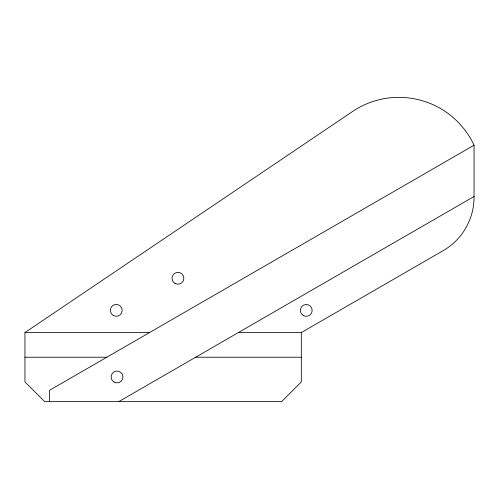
<?xml version="1.0" encoding="UTF-8"?>
<svg xmlns="http://www.w3.org/2000/svg" width="499" height="499" viewBox="0 0 499 499"><rect width="100%" height="100%" fill="white"/><g stroke="black" fill="none" stroke-linecap="round" stroke-linejoin="round"><path stroke-width="0.75" d="M301.321 332.552L301.321 381.903L281.579 401.645L44.692 401.645L24.95 381.903L24.95 332.552L352.512 111.527A82.928 82.928 0 0 1 474.05 145.203L474.05 196.494A61.807 61.807 0 0 1 443.149 250.666L301.321 332.552L238.391 332.552M474.05 145.203L49.626 390.243L49.626 401.645M118.718 401.645L474.05 196.494M24.95 332.552L149.557 332.552M24.95 357.228L106.817 357.228M195.652 357.228L301.321 357.228M114.078 382.097A5.919 5.919 0 0 0 122.966 376.97A5.919 5.919 0 0 0 114.078 371.836A5.919 5.919 0 0 0 114.078 382.097M303.292 315.536A5.919 5.919 0 0 0 312.174 310.409A5.919 5.919 0 0 0 303.292 305.276A5.919 5.919 0 0 0 303.292 315.536M113.292 315.474A5.919 5.919 0 0 0 122.174 310.341A5.919 5.919 0 0 0 113.292 305.213A5.919 5.919 0 0 0 113.292 315.474M174.981 283.395A5.919 5.919 0 0 0 183.863 278.261A5.919 5.919 0 0 0 174.981 273.134A5.919 5.919 0 0 0 174.981 283.395"/></g></svg>
